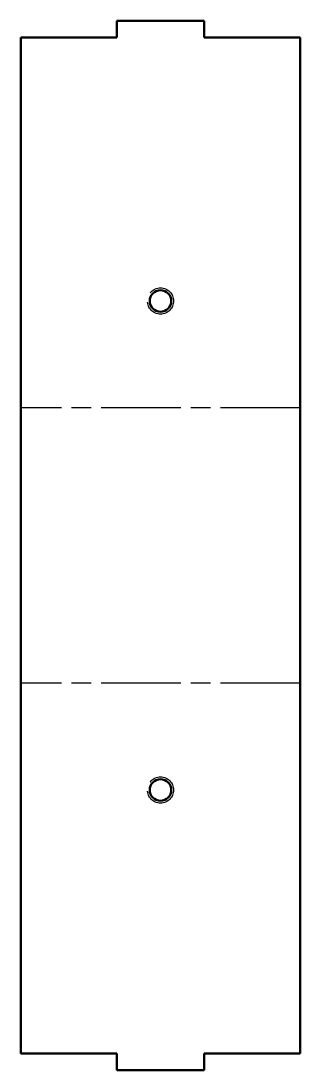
# Model space of a CAD drawing. Header units: inches. Extents: x 0 to 32, y 0 to 120.
import ezdxf

# ---------------------------------------------------------------- set-up
doc = ezdxf.new("R2010")
doc.units = ezdxf.units.IN
doc.header["$MEASUREMENT"] = 0
doc.linetypes.add('Chain', pattern=[13.68, 9.12, -1.14, 2.28, -1.14])
doc.linetypes.add('Dashed', pattern=[5.7, 4.56, -1.14])
for name, color, linetype, lineweight in [('Bend Centerline (ANSI)', 7, 'Chain', 25), ('Hidden Narrow (ANSI)', 7, 'Dashed', 25), ('Visible (ANSI)', 7, 'Continuous', 50)]:
    doc.layers.add(name, color=color, linetype=linetype, lineweight=lineweight)

# ---------------------------------------------------------------- blocks, each defined once
blk = doc.blocks.new('BRZ-CON-V003-SPWRD001_Soldadura y Chapas Display_BRZ-CON-V003-SPWRD001 (Desplegada)')
at = {"layer": 'Bend Centerline (ANSI)'}
for p, q in [((16, 15.76), (-16, 15.76)), ((16, -15.76), (-16, -15.76))]:
    blk.add_line(p, q, dxfattribs=at)
at = {"layer": 'Hidden Narrow (ANSI)'}
for centre in [(0, 28.02), (0, -28.02)]:
    blk.add_circle(centre, 1.5, dxfattribs=at)
at = {"layer": 'Visible (ANSI)'}
for p, q in [((-5, 60.11), (-5, 58.21)), ((5, 60.11), (-5, 60.11)), ((5, 58.21), (5, 60.11)), ((-16, -58.21), (-16, 58.21)), ((-16, 58.21), (-5, 58.21)), ((5, 58.21), (16, 58.21)), ((16, 58.21), (16, -58.21)), ((-5, -58.21), (-16, -58.21)), ((-5, -60.11), (-5, -58.21)), ((16, -58.21), (5, -58.21)), ((5, -58.21), (5, -60.11)), ((5, -60.11), (-5, -60.11))]:
    blk.add_line(p, q, dxfattribs=at)
for centre in [(0, 28.02), (0, -28.02)]:
    blk.add_circle(centre, 1.23, dxfattribs=at)

msp = doc.modelspace()

# ---------------------------------------------------------------- block references
msp.add_blockref('BRZ-CON-V003-SPWRD001_Soldadura y Chapas Display_BRZ-CON-V003-SPWRD001 (Desplegada)', (16, 60.11))

doc.saveas('drawing.dxf')
